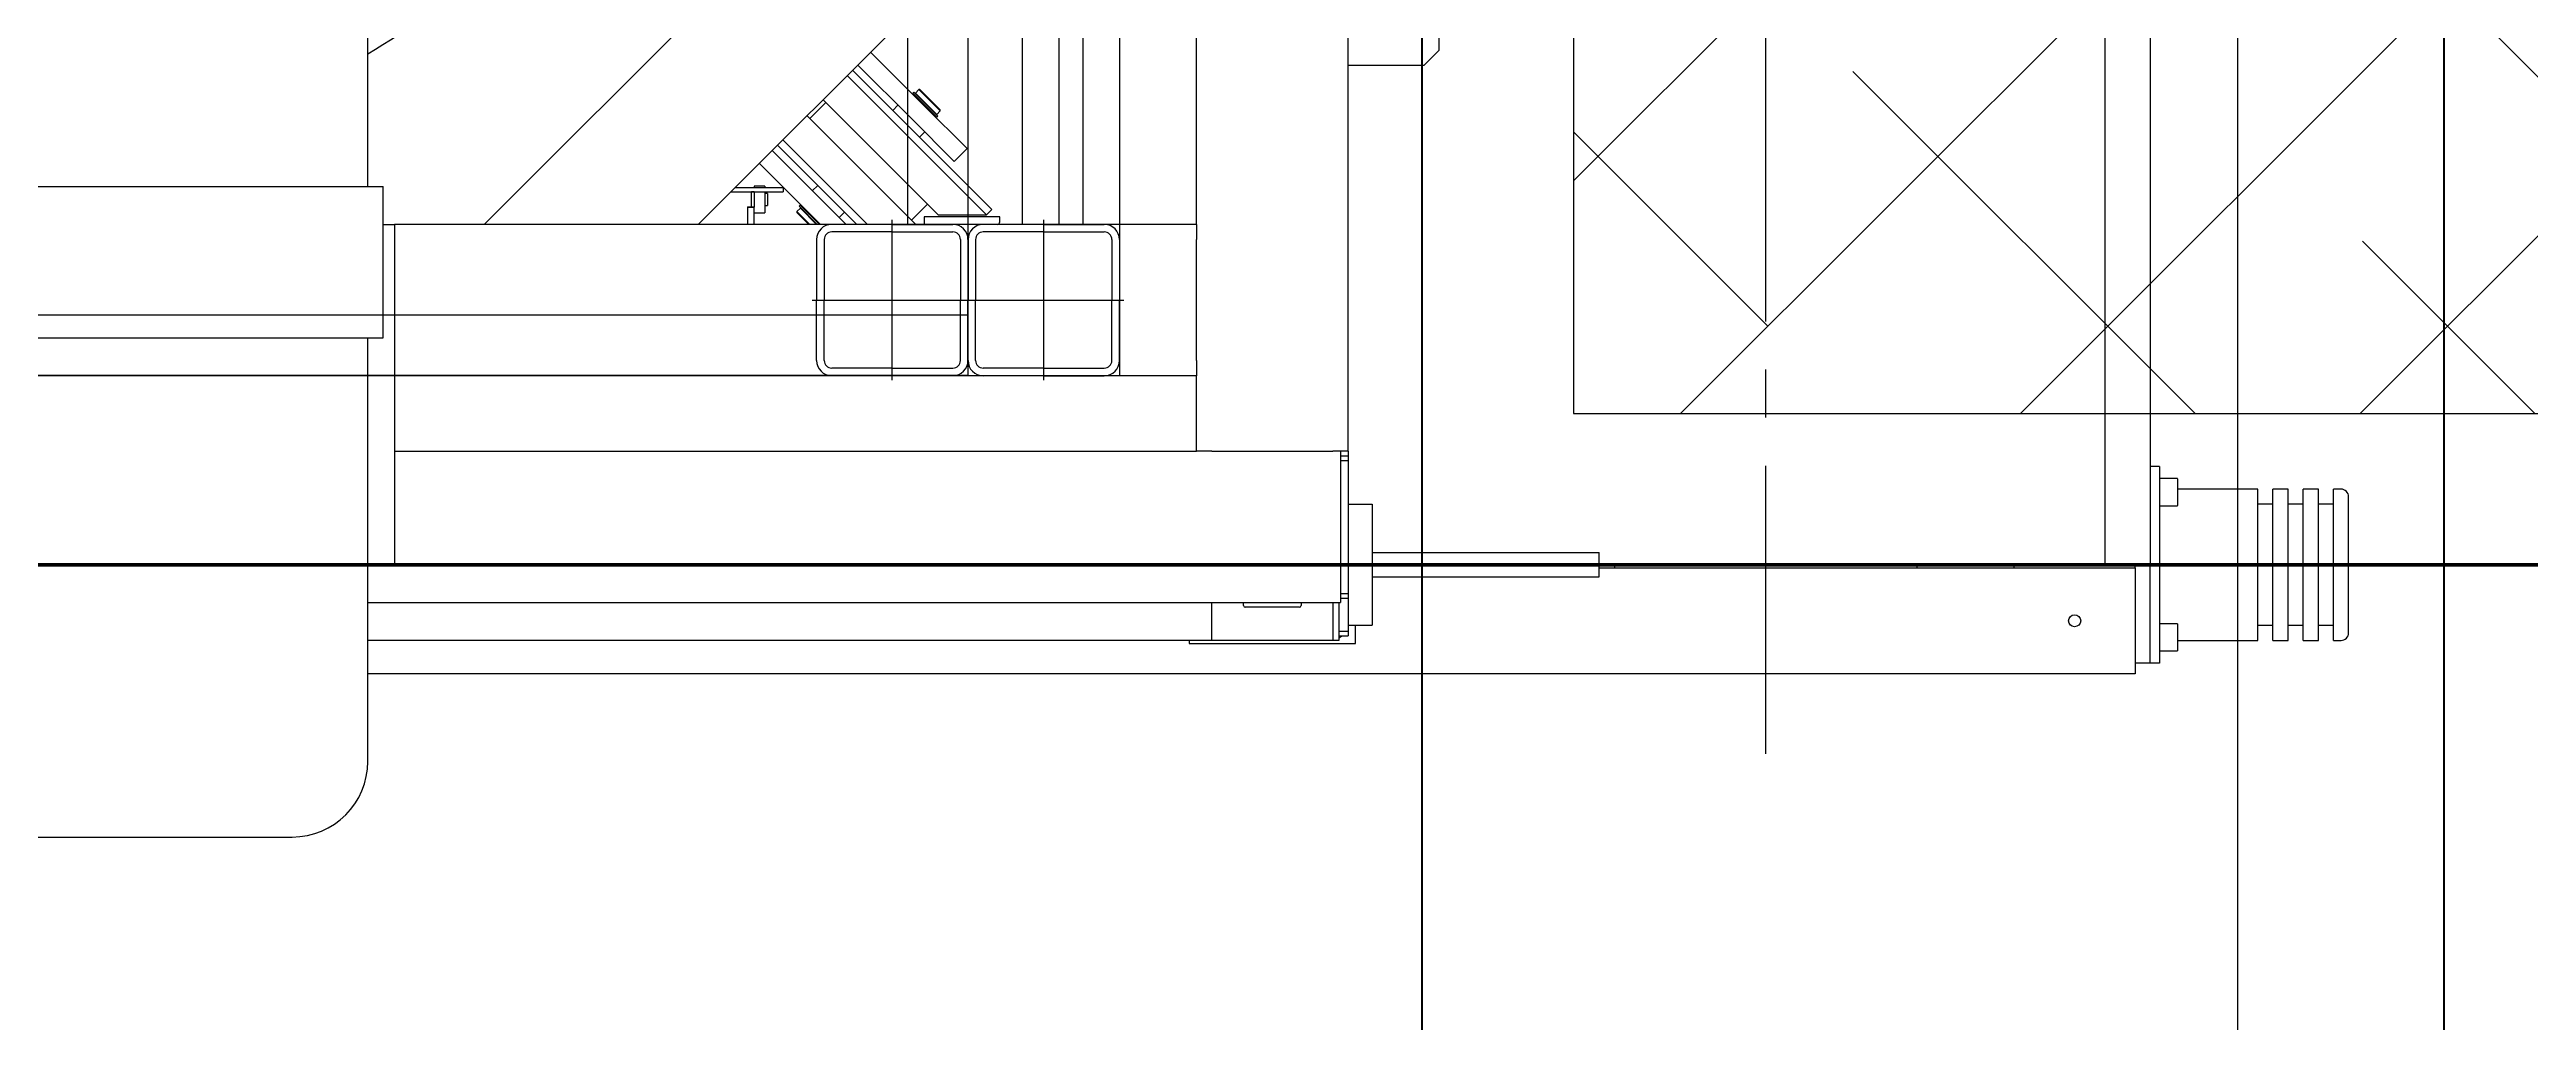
# Model space of a CAD drawing. Header units: millimetres. Extents: x 163705 to 1616509, y 81827 to 302547.
# Drawn here: x 215946 to 217582, y 145360 to 146000 of the extents above; entities that cross this region are included whole.
import ezdxf

# ---------------------------------------------------------------- set-up
doc = ezdxf.new("R2010")
doc.units = ezdxf.units.MM
doc.header["$LTSCALE"] = 10
doc.linetypes.add('CENTER2', pattern=[28.575, 19.05, -3.175, 3.175, -3.175])
for name, color, linetype, lineweight in [('1-中心线', 1, 'CENTER2', 0), ('1-填充', 8, 'Continuous', 18), ('1-护栏', 4, 'Continuous', 18), ('1-设备轮廓', 2, 'Continuous', 18)]:
    doc.layers.add(name, color=color, linetype=linetype, lineweight=lineweight)
doc.styles.get("Standard").update_dxf_attribs({"font": 'arial.ttf'})

# ---------------------------------------------------------------- blocks, each defined once
blk = doc.blocks.new('G$CCFF6A2D1')
for p, q in [((53, 103), (13, 103)), ((53, 0), (53, 106)), ((53, 103), (93, 103)), ((3, 93), (3, 53)), ((8, 93), (8, 53)), ((53, 98), (13, 98)), ((53, 98), (93, 98)), ((98, 93), (98, 53)), ((103, 93), (103, 53)), ((0, 53), (106, 53)), ((3, 13), (3, 53)), ((8, 13), (8, 53)), ((98, 13), (98, 53)), ((103, 13), (103, 53)), ((53, 8), (13, 8)), ((53, 3), (13, 3)), ((53, 8), (93, 8)), ((53, 3), (93, 3))]:
    blk.add_line(p, q)
for centre, radius, start, end in [((13, 93), 10, 90, 180), ((93, 93), 10, 0, 90), ((13, 93), 5, 90, 180), ((93, 93), 5, 0, 90), ((13, 13), 10, 180, 270), ((13, 13), 5, 180, 270), ((93, 13), 5, 270, 0), ((93, 13), 10, 270, 0)]:
    blk.add_arc(centre, radius, start, end)
blk.add_text('HC_SUPERPART', height=0.001).set_placement((53, 53))
blk = doc.blocks.new('G$CB724F952')
blk.add_lwpolyline([(3, 3), (3, 1753), (1753, 1753), (1753, 3)], close=True)
for points in [[(1713, 1653), (1713, 103)], [(1653, 43), (103, 43)]]:
    blk.add_lwpolyline(points)
blk.add_blockref('G$CCFF6A2D1', (1650, 0))
blk = doc.blocks.new('A$C2f6614b9')
at = {"layer": '1-护栏'}
blk.add_lwpolyline([(0, 450), (17263.8, 450), (17263.8, 7650), (0, 7650)], close=True, dxfattribs=at)
at = {"layer": '1-设备轮廓'}
blk.add_blockref('G$CB724F952', (14672, 3172), dxfattribs=at)
blk = doc.blocks.new('SW_CENTERMARKSYMBOL_0')
at = {"lineweight": 18}
for p, q in [((0, 5), (0, 774.5)), ((-5, 0), (-774.5, 0)), ((0, 0), (-2.5, 0)), ((0, 0), (0, 2.5)), ((0, 0), (0, -2.5)), ((0, 0), (2.5, 0)), ((5, 0), (774.5, 0)), ((0, -5), (0, -774.5))]:
    blk.add_line(p, q, dxfattribs=at)
blk = doc.blocks.new('G$CE9C43516')
for p, q in [((2921, 2280), (2921, 280)), ((2921, 2280), (2921, 280)), ((2951, 2280), (2951, 280)), ((2421, 355), (2421, 2205)), ((2321, 505), (2321, 2055)), ((1773.5, 530), (1773.5, 2030)), ((2321, 975.7), (1850.3, 505)), ((2321, 834.3), (1991.7, 505)), ((2246, 505), (2246, 759.3)), ((2206, 505), (2206, 719.3)), ((2481, 680), (2481, 620)), ((2093.6, 606.9), (2170.4, 530.1)), ((2097.1, 610.4), (2132.6, 575)), ((2105.6, 618.9), (2141, 583.5)), ((2471, 610), (2421, 610)), ((2481, 620), (2471, 610)), ((2090.1, 603.4), (2166.9, 526.5)), ((2134.1, 592.5), (2133.4, 591.8)), ((2133.4, 591.8), (2149.3, 575.9)), ((2134.3, 590.9), (2134, 590.6)), ((2134.1, 592.5), (2150.1, 576.6)), ((2137.5, 594.1), (2135.2, 591.8)), ((2135.2, 591.8), (2149.4, 577.7)), ((2135.6, 591.5), (2135.4, 591.3)), ((2138.2, 594.1), (2137.5, 594.1)), ((2151.6, 580), (2137.5, 594.1)), ((2138.2, 594.1), (2151.6, 580.7)), ((2063.6, 576.8), (2128.7, 511.7)), ((2076, 585.6), (2065.4, 575)), ((2074.2, 587.4), (2139.3, 522.3)), ((2123.7, 583.9), (2120.2, 580.3)), ((2132.6, 575), (2160.8, 546.7)), ((2141, 583.5), (2169.3, 555.2)), ((2148.1, 576.4), (2148.5, 576.8)), ((2148.8, 577.8), (2149, 578.1)), ((2149.3, 575.9), (2150.1, 576.6)), ((2149.4, 577.7), (2151.6, 580)), ((2151.6, 580), (2151.6, 580.7)), ((2044.1, 557.4), (2096.5, 505)), ((2047.6, 560.9), (2103.6, 505)), ((2137.9, 562.6), (2141.4, 566.2)), ((2032.1, 545.4), (2067.5, 510)), ((2040.6, 553.9), (2076, 518.4)), ((2160.8, 546.7), (2169.3, 555.2)), ((1298.5, 530), (1783.5, 530)), ((1783.5, 430), (1783.5, 530)), ((2013.2, 526.5), (2047.9, 526.5)), ((2016.2, 529.5), (2047.9, 529.5)), ((2028.7, 526.5), (2026.9, 526.5)), ((2026.9, 521.5), (2026.9, 526.5)), ((2035.7, 530.2), (2028.7, 530.2)), ((2028.7, 530.2), (2028.7, 529.5)), ((2028.7, 526.5), (2028.7, 521.4)), ((2035.7, 530.2), (2035.7, 529.5)), ((2035.7, 526.5), (2035.7, 521.4)), ((2037.4, 525.5), (2035.7, 525.5)), ((2037.4, 525.5), (2037.4, 521.5)), ((2047.9, 529.5), (2047.9, 526.5)), ((2070.7, 530.8), (2067.1, 527.3)), ((2166.9, 526.5), (2182.1, 511.4)), ((2170.4, 530.1), (2185.6, 514.9)), ((2024.3, 516.6), (2024.3, 516.5)), ((2024.3, 516.6), (2026.9, 516.6)), ((2026.9, 516.5), (2024.3, 516.5)), ((2024.3, 516.4), (2024.3, 516.5)), ((2024.3, 516.5), (2026.9, 516.5)), ((2024.3, 516.5), (2024.3, 516.5)), ((2024.3, 516.4), (2024.3, 505)), ((2028.7, 516.4), (2024.3, 516.4)), ((2026.9, 516.5), (2026.9, 521.5)), ((2026.9, 516.5), (2026.9, 516.5)), ((2026.9, 516.5), (2028.7, 516.5)), ((2028.7, 521.4), (2028.7, 516.4)), ((2028.7, 505), (2028.7, 516.4)), ((2028.7, 516.4), (2028.7, 516.4)), ((2028.7, 512.7), (2035.7, 512.7)), ((2035.7, 521.4), (2035.7, 512.7)), ((2035.7, 517.5), (2037.4, 517.5)), ((2037.4, 521.5), (2037.4, 517.5)), ((2059.2, 515.8), (2056.9, 513.5)), ((2056.9, 513.5), (2056.9, 512.8)), ((2056.9, 513.5), (2065.4, 505)), ((2064.7, 505), (2056.9, 512.8)), ((2059.1, 517.7), (2058.4, 517)), ((2058.4, 517), (2070.3, 505)), ((2059.1, 517.7), (2071.8, 505)), ((2059.2, 515.8), (2069.9, 505)), ((2059.7, 515.6), (2059.5, 515.4)), ((2060.4, 517), (2060.1, 516.7)), ((2067.5, 510), (2072.5, 505)), ((2076, 518.4), (2089.4, 505)), ((2084.8, 509.6), (2088.4, 513.1)), ((2128.7, 511.7), (2135.4, 505)), ((2132.6, 507.8), (2143.2, 518.4)), ((2139.3, 522.3), (2150.2, 511.4)), ((2191, 510), (2141, 510)), ((2141, 510), (2141, 505)), ((2150.2, 511.4), (2182.1, 511.4)), ((2182.1, 511.4), (2185.6, 514.9)), ((2191, 506.7), (2191, 510)), ((1783.5, 505), (1791, 505)), ((1791, 505), (1791, 280)), ((2321, 505), (1791, 505)), ((2321, 505), (2321, 495)), ((2321, 415), (2321, 495)), ((1298.5, 430), (1783.5, 430)), ((1773.5, 150), (1773.5, 430)), ((2321, 415), (2321, 405)), ((2321, 405), (1791, 405)), ((2321, 355), (2321, 405)), ((1791, 355), (2321, 355)), ((2331, 355), (2321, 355)), ((2331, 355), (2411, 355)), ((2421, 355), (2411, 355)), ((2416, 355), (2416, 345)), ((2416, 352), (2421, 352)), ((2416, 349), (2421, 349)), ((2416, 345), (2416, 265)), ((2421, 355), (2421, 352)), ((2421, 352), (2421, 349)), ((2421, 349), (2421, 261)), ((2957, 345), (2951, 345)), ((2957, 345), (2957, 215)), ((2968.9, 337), (2957, 337)), ((2969, 336.9), (2969, 319.1)), ((3022, 330), (2969, 330)), ((3022, 230), (3022, 330)), ((3042, 330), (3032, 330)), ((3032, 230), (3032, 330)), ((3042, 230), (3042, 330)), ((3062, 330), (3052, 330)), ((3052, 230), (3052, 330)), ((3062, 230), (3062, 330)), ((3077, 330), (3072, 330)), ((3072, 230), (3072, 330)), ((2421, 320), (2437, 320)), ((2437, 320), (2437, 240)), ((2957, 319), (2968.9, 319)), ((2969, 319.1), (2969, 319.1)), ((3032, 320), (3022, 320)), ((3052, 320), (3042, 320)), ((3072, 320), (3062, 320)), ((3082, 235), (3082, 325)), ((1791, 280), (1773.5, 280)), ((2437, 288), (2552.4, 288)), ((2552.4, 288), (2587, 288)), ((2587, 272), (2587, 288)), ((2921, 280), (2587, 280)), ((2597, 280), (2597, 278)), ((2797, 278), (2797, 280)), ((2857, 280), (3182, 280)), ((2861, 278), (2861, 280)), ((2951, 280), (2921, 280)), ((2941, 278), (2941, 280)), ((2951, 215), (2951, 280)), ((2416, 265), (2416, 255)), ((2437, 272), (2552.4, 272)), ((2552.4, 272), (2587, 272)), ((2587, 278), (2941, 278)), ((2941, 278), (2941, 211)), ((1773.5, 255), (2416, 255)), ((2331, 230), (2331, 255)), ((2352, 253), (2352, 255)), ((2389, 252), (2353, 252)), ((2390, 255), (2390, 253)), ((2411, 255), (2411, 230)), ((2415, 255), (2415, 242)), ((2416, 261), (2421, 261)), ((2416, 258), (2421, 258)), ((2421, 261), (2421, 258)), ((2421, 258), (2421, 236)), ((2331, 230), (1773.5, 230)), ((2316, 230), (2316, 228)), ((2411, 230), (2331, 230)), ((2415, 230), (2411, 230)), ((2415, 242), (2415, 230)), ((2415, 236), (2421, 236)), ((2415, 233), (2421, 233)), ((2421, 240), (2437, 240)), ((2421, 236), (2421, 233)), ((2426, 228), (2426, 240)), ((2968.9, 241), (2957, 241)), ((2969, 240.9), (2969, 223.3)), ((2969, 230), (3022, 230)), ((3022, 240), (3032, 240)), ((3032, 230), (3042, 230)), ((3042, 240), (3052, 240)), ((3052, 230), (3062, 230)), ((3062, 240), (3072, 240)), ((3072, 230), (3077, 230)), ((2316, 228), (2426, 228)), ((2951, 215), (2941, 215)), ((2957, 215), (2951, 215)), ((2957, 223), (2968.9, 223)), ((2969, 223.3), (2969, 223.1)), ((2941, 208), (1773.5, 208)), ((2941, 211), (2941, 208)), ((1358.5, 100), (1723.5, 100))]:
    blk.add_line(p, q)
at = {"flags": 128}
blk.add_lwpolyline([(2415, 231.6), (2416.7, 232.8), (2416.9, 233)], dxfattribs=at)
blk.add_circle((2901, 243), 4)
for centre, radius, start, end in [((1371, 1280), 775, 301.289, 315.123), ((2189.3, 506.7), 1.67, 270, 0), ((2968.9, 336.9), 0.1, 0, 90), ((3077, 325), 5, 0, 90), ((2968.9, 319.1), 0.1, 270, 0), ((2353, 253), 1, 180, 270), ((2389, 253), 1, 270, 0), ((2968.9, 240.9), 0.1, 0, 90), ((3077, 235), 5, 270, 0), ((2968.9, 223.1), 0.1, 270, 0), ((1723.5, 150), 50, 270, 0)]:
    blk.add_arc(centre, radius, start, end)
at = {"layer": '1-中心线'}
blk.add_line((2697, 155), (2697, 2405), dxfattribs=at)
at = {"layer": '1-中心线', "lineweight": 0}
blk.add_blockref('SW_CENTERMARKSYMBOL_0', (1371, 1280), dxfattribs=at)
blk = doc.blocks.new('A$C642F63BD')
at = {"layer": '1-填充'}
h = blk.add_hatch(dxfattribs=at)
h.set_pattern_fill('ANSI38', color=256, scale=50)
h.set_pattern_definition([(45, (-1925, -0.0003), (-112.253, 112.253), []), (135, (-1925, -0.0003), (-336.7596, 112.253), [396.875, -238.125])])
h.paths.add_polyline_path([(100, 1900), (100, 100), (3975, 100), (3975, 1900)])
h.paths.add_polyline_path([(1400, 1000, 0.677608), (839.3, 776.2, 0.677608)], flags=16)
h.paths.add_polyline_path([(2750, 1000, 1), (3400, 1000, 1)], flags=16)
for points in [[(0, 0), (4075, 0), (4075, 2000), (0, 2000)], [(100, 100), (3975, 100), (3975, 1900), (100, 1900)]]:
    blk.add_lwpolyline(points, close=True, dxfattribs=at)
blk = doc.blocks.new('A$C7121566b')
blk.add_lwpolyline([(4649.7, 2600.1), (6924.6, 2600.1), (6924.6, 9600.1), (4649.7, 9600.1)], close=True)
at = {"layer": '1-设备轮廓', "lineweight": 50, "ltscale": 5}
blk.add_lwpolyline([(4499.7, 5100.1), (47799.6, 5100.1)], dxfattribs=at)
blk.add_blockref('A$C642F63BD', (6924.6, 5100.1))
at = {"layer": '1-设备轮廓'}
for name, p in [('G$CE9C43516', (4454.7, 4820.1)), ('G$CB724F952', (4971.7, 5222.1))]:
    blk.add_blockref(name, p, dxfattribs=at)

msp = doc.modelspace()

# ---------------------------------------------------------------- linework, layer by layer
msp.add_lwpolyline([(213827.833, 142459.632), (213827.833, 150859.632), (217527.839, 150859.632), (217527.839, 142459.632)], close=True)

# ---------------------------------------------------------------- block references
for name, p in [('A$C7121566b', (209928.183, 140559.499)), ('A$C2f6614b9', (200127.833, 142609.632))]:
    msp.add_blockref(name, p)

doc.saveas('drawing.dxf')
